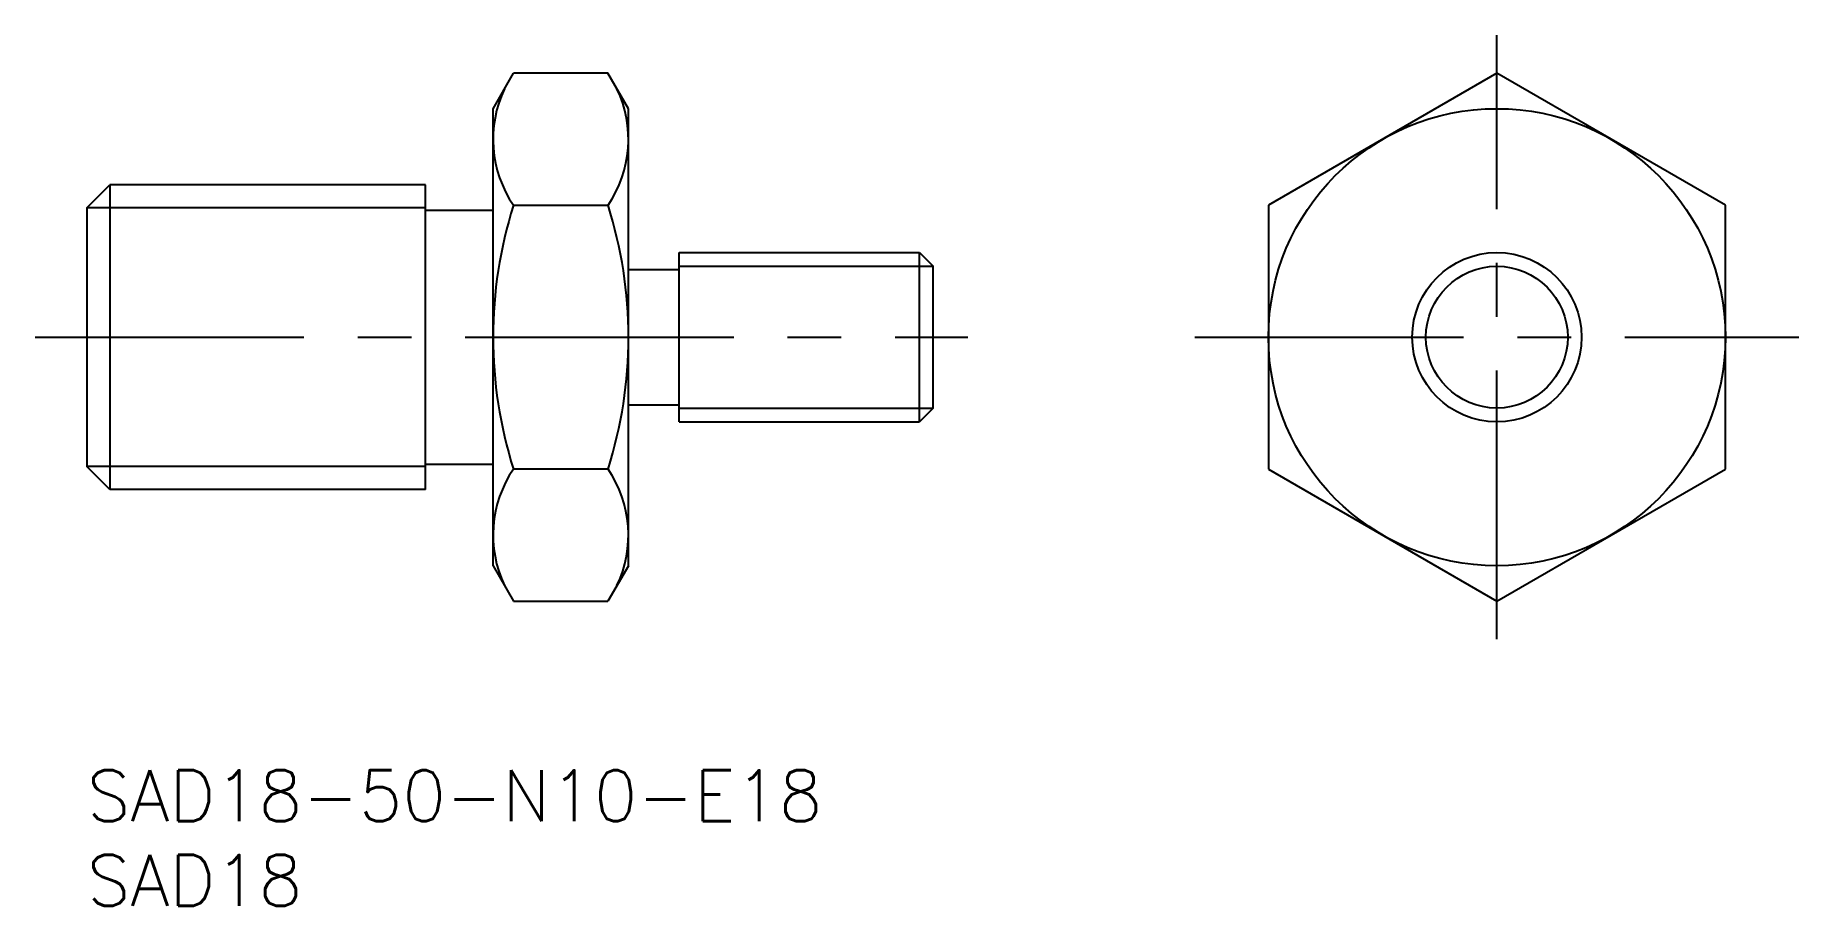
# Model space of a CAD drawing. Extents: x -3 to 101, y -8 to 43.
import ezdxf

# ---------------------------------------------------------------- set-up
doc = ezdxf.new("R2010")
doc.units = 0
doc.header["$LTSCALE"] = 0.5
doc.linetypes.add('CENTER', pattern=[50.8, 31.75, -6.35, 6.35, -6.35])
for name, color, linetype in [('MSM_CENTER', 1, 'CENTER'), ('MSM_CONTINUOUS', 7, 'CONTINUOUS'), ('MSM_NARROW', 5, 'CONTINUOUS'), ('MSM_PART_NUMBER', 7, 'CONTINUOUS')]:
    doc.layers.add(name, color=color, linetype=linetype)
doc.styles.get("Standard").update_dxf_attribs({"font": 'txt.shx', "height": 3, "bigfont": 'bigfont.shx'})

# ---------------------------------------------------------------- blocks, each defined once
blk = doc.blocks.new('*U10')
at = {"layer": 'MSM_PART_NUMBER'}
blk.add_text('SAD18-50-N10-E18', height=3, dxfattribs=at).set_placement((0, -3))
blk = doc.blocks.new('*U11')
at = {"layer": 'MSM_PART_NUMBER'}
blk.add_text('SAD18', height=3, dxfattribs=at).set_placement((0, -8))

msp = doc.modelspace()

# ---------------------------------------------------------------- linework, layer by layer
at = {"layer": 'MSM_CENTER'}
for p, q in [((83.31, 7.75), (83.31, 43.43)), ((-3.05, 25.59), (52.06, 25.59)), ((65.47, 25.59), (101.15, 25.59))]:
    msp.add_line(p, q, dxfattribs=at)
at = {"layer": 'MSM_CONTINUOUS'}
for p, q in [((24, 39.09), (25.21, 41.18)), ((30.79, 41.18), (25.21, 41.18)), ((32, 39.09), (30.79, 41.18)), ((83.31, 41.18), (69.81, 33.38)), ((96.81, 33.38), (83.31, 41.18)), ((24, 12.09), (24, 39.09)), ((32, 12.09), (32, 39.09)), ((0, 33.24), (1.35, 34.59)), ((20, 34.59), (1.35, 34.59)), ((1.35, 34.59), (1.35, 16.59)), ((20, 16.59), (20, 34.59)), ((25.21, 33.38), (30.79, 33.38)), ((69.81, 33.38), (69.81, 17.79)), ((96.81, 17.79), (96.81, 33.38)), ((0, 33.24), (0, 17.94)), ((20, 33.09), (24, 33.09)), ((35, 30.59), (49.19, 30.59)), ((35, 20.59), (35, 30.59)), ((49.19, 20.59), (49.19, 30.59)), ((49.19, 30.59), (50, 29.78)), ((32, 29.59), (35, 29.59)), ((50, 21.4), (50, 29.78)), ((32, 21.59), (35, 21.59)), ((50, 21.4), (49.19, 20.59)), ((35, 20.59), (49.19, 20.59)), ((1.35, 16.59), (0, 17.94)), ((20, 18.09), (24, 18.09)), ((30.79, 17.79), (25.21, 17.79)), ((69.81, 17.79), (83.31, 10)), ((83.31, 10), (96.81, 17.79)), ((20, 16.59), (1.35, 16.59)), ((24, 12.09), (25.21, 10)), ((32, 12.09), (30.79, 10)), ((25.21, 10), (30.79, 10))]:
    msp.add_line(p, q, dxfattribs=at)
for radius in [13.5, 5]:
    msp.add_circle((83.31, 25.59), radius, dxfattribs=at)
for centre, radius, start, end in [((30.9, 37.28), 6.9, 154.3842, 214.3842), ((25.1, 37.28), 6.9, 325.6158, 25.6158), ((49.79, 25.59), 25.79, 162.412, 197.588), ((6.21, 25.59), 25.79, 342.412, 17.588), ((30.9, 13.9), 6.9, 145.6158, 205.6158), ((25.1, 13.9), 6.9, 334.3842, 34.3842)]:
    msp.add_arc(centre, radius, start, end, dxfattribs=at)
at = {"layer": 'MSM_NARROW'}
for p, q in [((20, 33.24), (0, 33.24)), ((35, 29.78), (50, 29.78)), ((35, 21.4), (50, 21.4)), ((20, 17.94), (0, 17.94))]:
    msp.add_line(p, q, dxfattribs=at)
msp.add_circle((83.31, 25.59), 4.19, dxfattribs=at)

# ---------------------------------------------------------------- block references
at = {"layer": 'MSM_CONTINUOUS'}
for name in ['*U10', '*U11']:
    msp.add_blockref(name, (0, 0), dxfattribs=at)

doc.saveas('drawing.dxf')
